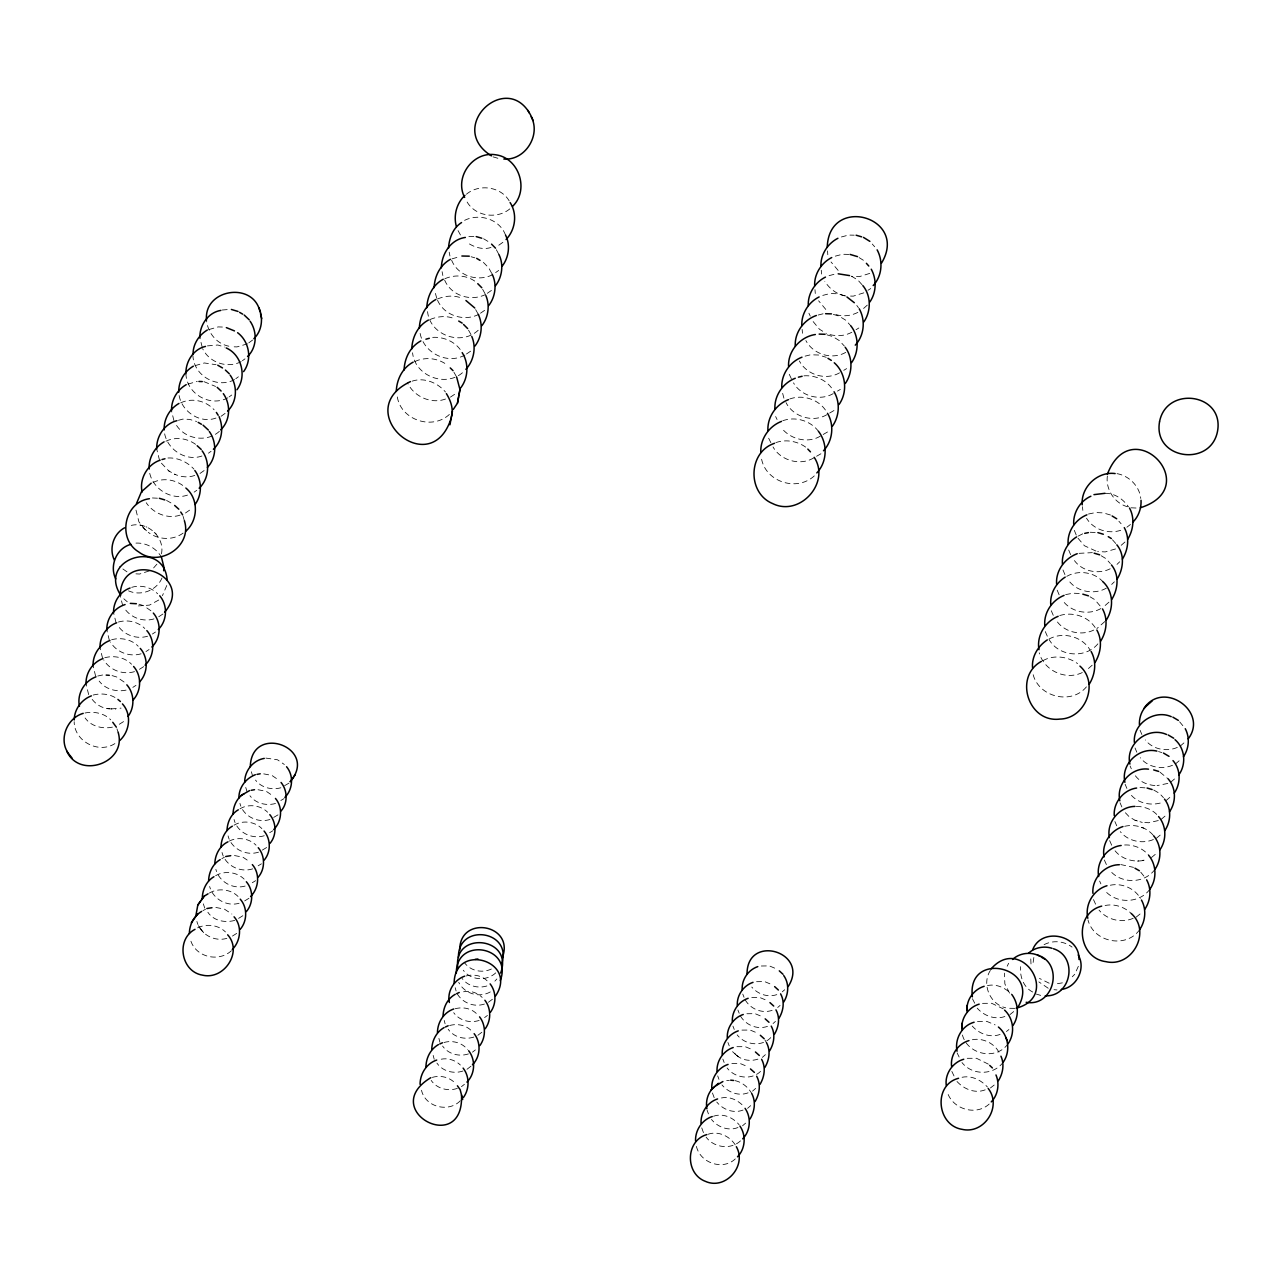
<?xml version="1.0" encoding="UTF-8"?>
<svg xmlns="http://www.w3.org/2000/svg" width="1282" height="1282" viewBox="0 0 1282 1282"><rect width="100%" height="100%" fill="white"/><g stroke="black" fill="none" stroke-linecap="round" stroke-linejoin="round"><path stroke-width="0.75" stroke-dasharray="5 3.75" d="M1107.36 476.023C1105.501 489.371 1114.539 503.201 1127.487 506.759M161.468 553.84C165.154 536.373 145.94 520.123 129.306 525.989M166.756 585.521L162.445 595.681M1078.338 966.308L1074.797 974.224L1072.297 976.756M1033.853 957.494L1032.603 966.067M990.361 970.442C981.419 984.111 989.912 1004.191 1005.729 1007.828M1007.187 966.195L1008.646 963.263M161.997 577.99C156.644 590.585 140.94 596.418 128.553 590.858M867.305 305.116L862.049 309.843M153.616 567.926L157.269 563.76M494.884 981.147L496.855 978.983M1139.618 929.706C1126.269 948.84 1093.61 942.35 1087.969 919.883M1003.309 1062.057C993.614 1075.63 972.141 1075.566 961.981 1062.554M1008.165 1043.628C996.13 1060.967 967.237 1054.701 962.301 1034.558M1149.874 889.227C1139.345 903.89 1115.596 904.002 1104.459 890.045M1154.89 869.436C1144.441 883.955 1120.837 884.147 1109.811 870.286M1124.955 542.014L1119.843 546.485M1117.007 564.384L1119.699 561.772M1111.654 584.432L1114.362 581.82M1108.946 602.187L1102.456 607.812M1104.812 621.562L1096.895 628.565M1097.857 643.868C1085.437 658.9 1058.836 656.688 1049.189 639.702M1092.184 665.198L1086.816 669.957M1086.415 686.864C1071.415 705.196 1038.724 697.152 1033.068 674.332M770.77 1037.619C761.668 1047.234 745.066 1045.038 737.166 1034.878M773.062 1023.533L775.466 1021.401M762.341 1057.394L765.402 1054.669M760.563 1071.415C751.172 1080.518 734.907 1078.098 727.102 1067.986M777.693 1007.508L780.081 1005.409M752.566 1091.126L755.643 1088.402M782.308 991.819L784.68 989.752M747.566 1108.353L750.659 1105.645M1180.129 746.188L1184.344 742.534M742.502 1125.836L745.611 1123.144M1175.338 764.056L1179.568 760.418M740.483 1140.884C730.724 1150.034 713.962 1147.775 706.11 1137.134M1170.69 782.212L1174.953 778.575M735.275 1158.912C722.567 1171.027 699.555 1162.678 696.286 1145.723M1165.979 800.641L1170.258 797.019M1161.188 819.342L1165.482 815.721M1156.332 838.316L1160.659 834.71M1151.396 857.578L1155.739 853.988M1009.96 1014.591L1013.661 1011.594M1136.156 917.143L1140.563 913.585M1006.434 1031.529L1008.902 1029.542M460.302 1100.741C448.572 1113.048 425.127 1107.007 421.506 1090.261M461.456 1086.655L464.421 1084.332M990.425 1087.969L994.207 1085.021M467.001 1069.284L471.391 1065.871M989.159 1104.058C975.746 1116.398 952.125 1109.058 947.19 1091.735M472.465 1052.169L475.366 1049.926M477.865 1035.295L482.16 1032.01M484.596 1017.587L487.432 1015.44M1126.878 527.206L1130.452 524.498M488.41 1002.268L492.625 999.095M248.756 342.887L252.586 340.067M495.717 972.894C486.679 981.403 470.702 980.474 463.283 970.234M466.44 194.223C479.5 183.134 502.432 186.771 510.092 202.556M242.426 360.707L244.99 358.832M235.84 378.671L238.404 376.796M229.141 396.891L231.721 395.016M221.049 416.313L226.241 412.564M509.835 208.87C496.743 219.815 474.084 216.257 466.344 200.569M219.366 431.345C206.739 442.867 184.993 439.293 176.179 424.823M498.794 245.215L504.916 240.872M208.453 453.187L211.065 451.328M200.024 473.443L205.296 469.741M495.621 272.585L498.682 270.438M194.127 492.144L196.771 490.301M487.336 293.29L491.951 290.069M185.473 513.008L190.794 509.323M480.494 313.209L485.125 310.02M478.202 330.259C461.119 346.3 429.903 335.131 427.563 311.622M183.086 533.104C172.958 540.683 158.215 539.898 148.311 532.383M466.472 353.992L471.151 350.819M462.433 372.758C444.998 387.725 414.839 375.722 412.564 352.79M450.431 397.116L456.745 392.901M158.728 600.024L149.433 605.12L138.408 605.921M449.373 414.439C431.778 430.88 399.487 419.438 397.1 395.273M158.728 616.77L163.327 613.741M152.398 634.029L155.475 632.026M145.972 651.56L149.065 649.541M139.45 669.332L144.113 666.336M231.385 950.731C218.389 962.846 194.72 956.949 190.377 939.337M132.831 687.376L135.956 685.373M232.459 936.068L237.571 932.831M238.596 918.377L243.676 915.188M119.306 724.266L124.034 721.301M244.67 900.926L249.686 897.817M867.962 290.277L870.75 288.562M252.298 882.721L255.615 880.686M258.163 865.799L261.448 863.812M856.056 329.698L858.86 327.984M262.329 850.094L267.201 847.162M843.764 370.322L846.617 368.623M269.669 832.675L272.874 830.752M837.483 391.106L840.351 389.408M273.691 817.403L278.482 814.583M829.662 413.044L833.973 410.528M280.838 800.481L283.995 798.638M823.172 434.486L827.515 431.97M284.62 785.658L289.299 782.949M814.278 475.894C796.154 492.641 763.543 481.054 761.188 456.36M816.586 456.264L820.945 453.764M239.958 808.862C248.355 803.542 260.599 805.16 267.601 812.211M813.669 457.93C800.305 466.151 780.578 460.575 773.03 446.937M234.013 825.207C242.49 819.903 254.798 821.474 261.849 828.573M229.254 841.104C237.699 836.681 249.237 838.348 256.031 845.175M221.866 858.636L224.414 857.225M820.288 436.168C807.74 443.764 790.129 439.325 781.459 427.803M215.648 875.702C224.382 870.446 236.833 871.84 244.125 879.099M209.351 893.041C218.164 887.801 230.68 889.115 238.035 896.438M202.957 910.621L205.553 909.242M826.794 414.727C813.028 422.948 793.238 416.874 786.026 402.628M197.62 927.831C206.482 923.457 218.293 924.835 225.456 931.934M833.204 393.638C819.935 401.41 801.074 396.186 793.51 382.853M1078.226 536.084L1082.889 533.729M114.883 743.608C98.57 754.185 74.26 741.268 74.164 721.702M839.502 372.854C825.8 380.786 806.666 374.921 799.359 360.963M1115.532 548.952L1105.212 551.917L1097.664 551.548M1066.768 576.355C1077.922 569.881 1093.899 571.804 1102.616 581.451M1110.212 568.775C1098.45 574.753 1082.296 571.419 1074.444 560.603M1106.366 588.134C1094.299 595.056 1077.088 591.996 1068.771 580.634M845.719 352.39C832.05 360.194 813.221 354.425 805.881 340.595M1100.885 608.565C1088.706 615.472 1071.432 612.363 1063.018 600.986M1048.916 639.125C1062.634 631.369 1082.056 636.241 1090.053 649.99M1093.722 630.087C1081.639 635.984 1065.31 632.539 1057.153 621.642M1042.987 660.631C1053.74 654.573 1067.778 656.448 1077.569 663.579M1082.296 672.553C1065.711 680.726 1044.045 670.646 1039.237 652.81M851.841 332.246C843.909 336.557 834.262 336.669 825.993 333.24M491.391 969.016C482.369 973.407 470.67 971.051 464.565 962.83M490.285 991.931C479.26 998.245 464.405 993.71 458.716 982.332M857.866 312.391C850.559 316.125 841.761 316.975 834.069 313.914M863.796 292.841L853.283 296.142L847.594 295.998M1177.293 747.422C1166.652 752.101 1152.518 749.377 1145.307 739.922M1172.485 765.274C1161.764 769.953 1147.566 767.181 1140.291 757.71M1167.822 783.43L1157.085 785.61M869.741 273.403L859.309 276.656L851.777 276.479M149.193 570.939L139.546 574.048L133.793 573.711M1158.287 820.56L1148.64 822.756L1141.621 822.227M1153.415 839.518C1142.262 844.325 1127.952 841.168 1120.276 831.649M1044.093 944.658C1053.019 939.994 1064.076 940.972 1072.072 947.11M1133.16 918.313C1121.574 923.457 1107.103 919.803 1099.027 910.108M153.039 482.481C163.904 477.08 177.605 479.917 186.146 488.282M464.901 355.066C446.136 365.514 421.089 351.364 419.727 330.115M414.871 361.54C425.48 356.524 438.172 358.111 447.466 365.178M165.907 441.216C175.634 436.521 187.188 438.204 195.826 444.501M227.843 397.821C210.168 407.516 186.611 393.814 185.89 373.767M478.939 314.282C463.988 322.07 443.78 315.548 437.306 299.7M180.714 402.852C191.947 397.468 205.825 400.673 214.126 409.791M430.095 319.49C438.156 316.109 447.178 315.404 455.302 319.026M234.542 379.6C216.93 389.183 193.678 375.578 192.925 355.659M485.798 294.363C470.927 302.007 450.863 295.613 444.517 279.78M187.941 384.119L197.252 381.411M437.531 298.962C445.543 295.677 454.469 294.876 462.546 298.498M241.144 361.652C227.347 368.783 209.335 362.678 202.62 348.688M195.072 365.642L204.319 362.966L216.065 364.713M492.56 274.733C477.753 282.248 457.85 275.967 451.617 260.182M247.49 343.832L236.962 346.909L230.52 346.701M444.854 278.739C455.19 274.156 467.433 275.229 476.423 282.312M985.185 1089.844C975.009 1093.867 963.663 1089.059 956.757 1081.223M209.014 329.522L218.116 326.91L224.654 327.102M452.065 258.836L460.222 256.496M464.597 220.344C479.452 212.972 499.515 219.046 505.541 235.087M490.99 247.474C482.673 250.198 473.555 247.089 466.68 242.17M222.203 310.02L229.734 309.411M207.428 345.884L217.86 345.018L224.622 347.037M708.161 1134.233C719.058 1130.436 731.141 1136.926 736.333 1146.701M737.951 1127.535C728.448 1131.301 717.696 1127.166 711.478 1119.458M841.425 236.962L848.508 235.071L854.213 235.183M178.406 420.288L182.829 419.118L189.608 419.39L196.579 421.474M215.953 418.06C198.95 424.326 179.448 409.936 178.759 392.148M835.303 256.144L842.434 254.269L850.094 254.429M713.545 1116.221C722.92 1112.968 733.016 1117.423 739.121 1124.747M743.047 1110.068C733.576 1113.737 723 1109.667 716.766 1102.055M412.163 381.155C424.134 377.084 437.611 382.677 445.495 392.036M829.085 275.63L836.265 273.771M1000.04 1034.446C990.057 1038.1 978.999 1033.725 972.221 1026.033M822.772 295.405L829.999 293.546L837.771 293.754L845.303 295.966M201.931 456.007C184.752 462.161 164.801 447.803 164.16 429.726M445.495 399.023C431.024 404.471 413.541 396.41 407.339 382.469M818.188 315.035L823.637 313.641M748.079 1092.841C738.64 1096.447 728.208 1092.424 721.974 1084.909M194.752 475.414C188.101 477.93 180.65 476.984 174.304 474.052M187.476 495.108C170.057 501.182 149.69 486.856 149.113 468.459M805.096 356.14L810.625 354.777L818.557 355.018L826.265 357.309M180.073 515.124C167.766 519.354 153.247 513.425 146.228 502.72M1004.848 1016.514C994.928 1020.039 983.951 1015.809 977.221 1008.165M789.728 398.99C803.125 394.103 819.551 399.551 826.698 412.035M782.805 420.704C795.369 416.233 810.416 420.544 818.429 431.281M757.902 1059.14C750.515 1061.56 741.621 1060.422 736.012 1054.733M131.677 587.348C140.571 584.576 151.1 587.092 157.638 593.79M775.866 442.594C786.17 438.989 797.837 441.216 806.506 447.706M1062.377 982.861L1055.102 984.063M118.393 622.042C127.431 619.366 138.119 621.658 144.77 628.484M153.952 618.902C142.799 622.379 129.803 617.411 123.841 607.331M111.614 639.766C120.7 637.138 131.469 639.333 138.2 646.224M147.558 636.225C136.325 639.67 123.216 634.798 117.239 624.59M104.723 657.762C113.89 655.198 124.739 657.265 131.533 664.22M141.084 653.804C129.754 657.217 116.534 652.442 110.54 642.09M97.72 676.031L103.089 674.893M134.514 671.64C123.088 675.037 109.755 670.358 103.73 659.861M767.453 1026.385C756.925 1030.119 744.81 1024.655 739.826 1014.895M93.137 695.052C100.397 693.161 108.682 693.77 115.236 697.6M126.069 690.117C116.438 692.232 105.236 689.267 99.179 681.095M457.353 1088.386C448.027 1091.591 436.842 1088.706 431.169 1080.406M85.029 713C93.955 711.173 104.163 713.113 110.701 719.827M111.31 708.914L121.069 708.129M1088.45 514.034L1095.709 512.544L1103.337 512.896L1110.581 515.043M772.133 1010.344C761.684 1013.966 749.617 1008.662 744.698 998.918M112.415 727.134C102.64 729.218 91.118 726.477 85.109 717.984M1120.708 530.299C1108.145 534.418 1093.466 529.626 1086.511 518.216M432.355 1077.377C440.063 1075.069 448.86 1076.96 454.661 1082.633M462.93 1071.031C453.652 1074.156 442.611 1071.319 436.922 1063.115M1079.059 553.343L1092.328 552.638M468.411 1053.932C459.18 1056.961 448.299 1054.173 442.594 1046.064M776.796 994.64C767.71 997.668 757.854 994.223 751.765 987.06M1065.646 594.608L1073.114 593.181L1080.966 593.598M1059.733 615.536C1072.97 611.514 1088.626 616.386 1095.789 628.565M443.973 1042.506C452.466 1040.006 462.273 1042.667 467.754 1049.766M473.827 1037.074C464.629 1040.023 453.908 1037.298 448.187 1029.27M280.87 787.773C271.832 790.241 261.336 787.805 255.519 780.097M275.502 803.493C266.4 805.993 255.775 803.606 249.974 795.769M269.925 819.486C257.618 823.413 242.955 816.169 239.942 803.365M449.629 1025.504C457.209 1023.389 465.815 1025.039 471.439 1030.728M479.148 1020.456C470.013 1023.34 459.437 1020.648 453.7 1012.7M264.268 835.72C251.849 839.678 237.138 832.387 234.061 819.519M258.515 852.177C246.016 856.2 231.241 848.86 228.084 835.896M455.206 1008.742C462.738 1006.707 471.279 1008.261 476.84 1013.95M484.404 1004.062C473.683 1007.668 461.696 1002.556 456.52 992.572M252.698 868.859C240.087 872.946 225.247 865.558 222.026 852.514M245.118 886.07C232.795 889.628 219.046 881.728 215.873 869.372M239.109 903.249C226.69 906.887 212.876 898.906 209.639 886.487M486.84 985.986C477.93 988.678 467.77 986.114 462.113 978.47M234.718 920.412C225.199 923.008 213.581 920.973 207.876 912.255M226.834 938.36C214.286 942.078 200.152 934.177 196.899 921.454M1160.21 803.077C1149.682 805.753 1137.262 802.981 1130.42 794.135M1124.683 826.297C1135.067 823.877 1146.941 827.307 1153.64 835.768M466.135 975.939C473.555 974.016 481.984 975.426 487.448 981.131M1115.084 850.831C1122.215 859.661 1134.73 862.866 1145.531 859.982L1142.342 860.398M1110.34 885.221C1121.702 882.817 1134.682 888.218 1140.435 898.426M1105.1 905.525C1114.362 903.489 1124.522 906.935 1131.205 913.457M463.603 991.771C470.238 990.329 477.401 992.685 482.176 997.428M761.332 966.003L769.312 965.891L776.908 969.064M1137.374 861.103L1138.704 860.943M756.588 981.692L764.617 981.595L772.261 984.784M751.781 997.604L759.857 997.524L767.565 1000.729M746.909 1013.742L755.034 1013.661L762.806 1016.898M987.477 985.586C996.595 983.534 1005.905 988.069 1011.979 994.72M441.248 1059.188C448.075 1057.826 455.382 1060.214 460.366 1065.005M741.957 1030.103L750.146 1030.055L757.966 1033.292M982.525 1003.357L991.659 1003.277L1003.293 1008.87M1014.719 1008.357L1007.187 1008.261M736.942 1046.689L745.179 1046.673L753.063 1049.926M977.493 1021.401L986.691 1021.337L995.104 1024.879M731.862 1063.531L740.147 1063.515L748.079 1066.8M972.397 1039.718C983.006 1037.619 995.056 1043.532 999.543 1053.403M726.702 1080.614L729.362 1080.325M967.205 1058.307L976.531 1058.291L988.39 1064.156M721.462 1097.953C730.195 1096.078 738.64 1100.597 744.281 1107.039M962.093 1077.281C971.644 1075.261 981.131 1080.069 987.461 1087.04M1124.618 844.982C1133.56 844.55 1142.967 848.187 1148.624 855.27M468.892 236.449L474.404 236.561M432.707 337.374C444.245 336.589 456.616 342.246 462.177 352.63M803.958 375.834C814.487 375.081 825.304 379.408 831.617 388.029M265.887 758.095L277.489 759.777L284.348 764.489M1104.94 493.314C1114.651 493.105 1123.144 499.035 1128.464 506.807M167.958 457.995C177.781 457.45 187.316 461.937 193.919 469.1M1131.028 507.8L1138.528 508.137M1090.197 532.254L1095.95 532.527M152.414 497.961L159.385 498.297M1140.002 787.517L1146.445 787.949M135.972 543.103C146.324 542.59 156.468 548.215 161.468 557.269M92.192 699.395C96.294 704.779 102.752 708.577 109.579 708.786M106.823 708.609L115.733 709.218M1135.387 775.802C1140.676 782.885 1149.746 785.77 1158.303 785.674M1136.285 806.394C1144.698 806.426 1153.367 809.759 1158.575 816.554M263.755 773.879L271.928 775.434L278.851 780.177M258.067 789.744L266.287 791.331L273.258 796.09M1120.756 864.549L1133.528 867.369M234.478 855.543L242.923 857.193L250.118 862.017M215.857 907.448L224.478 909.162L231.85 914.034M1054.012 989.688L1057.009 989.96M146.036 526.838L146.853 527.078M493.041 156.853L500.22 158.968M845.703 295.95C836.874 294.491 829.486 288.835 824.839 281.335M833.364 314.427L839.053 316.109L845.671 320.163L850.639 325.628M826.97 334.842L832.707 336.541L839.373 340.627L844.389 346.092M471.119 256.737L474.837 257.826M1117.039 473.651C1129.041 475.766 1139.538 486.198 1140.772 498.442M140.075 525.059L142.526 525.78M1095.886 551.02L1084.444 545.747L1078.034 538.264M228.869 346.204C216.402 343.752 207.604 332.503 206.514 320.099M203.934 381.651L215.584 386.443M1158.527 751.572L1161.829 752.566M1125.388 812.756L1129.41 816.987L1135.003 820.24L1142.262 822.419M1135.003 820.24L1137.422 820.961M138.969 604.239L143.504 605.617L151.26 611.017M112.079 675.598L116.742 677.008L124.755 682.489M1049.173 983.214L1039.43 978.406M1036.369 994.095L1040.696 995.393M735.035 1080.63C742.102 1082.168 748.223 1087.216 751.701 1093.45M1141.317 827.355L1143.816 828.124M166.564 500.445L173.262 504.211M126.982 571.836L119.53 566.628M1048.211 988.246L1038.869 981.9M161.436 463.187L168.679 470.863L175.153 474.516M168.679 470.863L169.577 471.391M1153.784 790.033L1159.425 793.35L1163.447 797.628M1160.066 772.229L1168.255 778.975M1032.683 992.028C1023.517 987.38 1019.623 976.467 1020.616 966.676M1090.004 596.771L1094.748 599.623L1101.446 607.492M483.602 238.773L490.237 242.763M1101.222 555.763L1105.885 558.583L1110.372 563.567M822.74 331.253L819.502 329.266L812.291 320.548M851.456 276.143L857.962 280.165L862.834 285.598M859.132 257.618L863.972 260.631M123.825 598.79L127.287 601.803M154.225 532.318L156.228 534.065M135.988 510.108L138.905 521.822L145.138 529.562M738.32 1056.785L732.166 1051.32L735.515 1054.301M142.783 527.479L149.161 533.136M483.378 262.393L488.698 267.81L492.112 274.092M1140.756 872.193L1145.595 878.25M1179.632 721.814L1184.247 727.359M825.768 309.411L818.605 300.789M838.14 270.406L831.057 261.993M1112.456 539.77L1115.773 543.504M1118.898 521.261L1121.093 523.729M872.273 244.061L874.677 246.769M198.341 925.684L201.338 929.642M201.514 929.867L203.646 932.687M856.793 305.453L858.427 307.68M764.937 1040.023L766.46 1042.587M453.94 372.261L456.648 377.036M468.523 330.147L471.167 334.89M475.638 309.571L478.25 314.314M482.641 289.315L485.237 294.043M458.059 230.6L460.607 235.279M496.342 249.734L498.874 254.445M1009.575 993.133L1004.864 983.919L1004.415 973.134M972.445 998.742L975.121 1004.03M768.671 438.22L770.835 442.659M957.125 1052.875L959.128 1057.025M775.642 416.57L777.068 419.518M783.911 398.205L782.148 391.411M951.853 1071.448L954.545 1077.072M789.263 374.28L791.347 378.687M808.926 313.225L810.272 316.157M1093.514 899.627L1096.078 905.268M1099.619 881.071L1100.885 883.891M1104.363 859.998L1106.863 865.638M1109.667 840.639L1112.151 846.264M1114.891 821.554L1116.734 825.768M1120.035 802.756L1121.862 806.971M1045.311 631.609L1048.179 638.244M1051.288 610.745L1053.419 615.713M1125.115 784.247L1126.91 788.446M1057.185 590.185L1059.285 595.152M1130.115 765.979L1131.301 768.783M1135.051 747.999L1136.797 752.181M1062.986 569.961L1065.054 574.913M1140.099 730.291L1141.845 734.474M1068.691 550.026L1070.742 554.978M1074.332 530.379L1076.351 535.331M742.775 994.095L744.057 997.316M737.903 1009.992L739.185 1013.261M732.951 1026.129L734.249 1029.446M727.936 1042.49L729.234 1045.84M436.745 298.241L434.886 291.495M722.856 1059.076L724.138 1062.49M717.696 1075.902L718.978 1079.364M712.455 1092.985L714.394 1098.241M707.135 1110.308L708.433 1113.866M701.751 1127.888L703.69 1133.304M88.65 694.588L86.038 683.979M95.653 676.287L93.073 665.775M116.934 728.833L118.088 732.15M102.576 658.259L100.012 647.827M109.387 640.487L106.839 630.151M203.309 903.842L204.751 908.073M116.101 622.988L113.569 612.732M122.719 605.729L120.204 595.553M245.743 787.436L247.041 791.635M251.352 771.78L252.618 775.979M159.545 460.366L156.692 448.956M183.086 516.374L184.4 520.78M173.903 420.576L171.516 410.801M202.219 347.246L199.864 337.823M455.222 987.733L456.088 990.954M433.188 1055.423L434.197 1059.269M444.229 1020.456L445.094 1023.773M438.909 1038.388L439.902 1042.234M442.098 271.688L442.851 275.518M449.197 252.185L449.934 255.999M1082.441 506.694L1082.841 510.364M802.147 329.426L802.468 333.272M814.983 289.668L815.288 293.482M821.265 270.23L821.554 274.044M827.531 250.903L827.803 254.717M1030.984 963.936L1030.696 956.869"/><path stroke-width="1.5" d="M1068.13 544.321C1067.105 531.806 1075.245 519.466 1086.912 514.835M1073.739 524.787C1072.842 513.024 1079.957 501.006 1090.87 496.23M1082.232 504.852C1080.63 487.336 1097.616 471.103 1115.148 473.571M827.243 247.089C829.069 194.111 909.162 217.347 881.519 263.098M1092.905 893.282C1091.719 878.635 1104.635 864.741 1119.346 864.725M820.961 266.416C820.288 254.798 827.723 243.452 837.915 238.276M814.679 285.838C814.022 274.172 821.442 262.698 831.746 257.538M1114.25 815.608C1113.241 802.596 1123.705 789.712 1136.621 788.045M808.301 305.565C807.66 293.818 815.064 282.248 825.48 277.088M801.827 325.596C801.202 313.786 808.589 302.087 819.134 296.943M795.257 345.932C794.552 332.583 803.83 319.779 816.378 315.484M1134.362 742.39C1132.807 723.753 1154.217 709.09 1171.251 716.67M1141.028 500.268C1141.477 508.025 1138.608 516.374 1133.128 521.87M788.574 366.588C787.709 351.076 800.176 336.813 815.352 334.506M1139.426 724.779C1139.057 717.311 1141.958 709.186 1148.063 704.619M781.796 387.565C781.139 374.488 789.824 361.796 801.987 357.181M774.905 408.878C774.232 395.657 782.998 382.917 795.273 378.254M747.053 974.048C746.845 932.992 810.304 952.077 788.206 986.515M767.918 430.528C767.229 417.179 776.059 404.391 788.43 399.647M742.198 989.608C741.541 979.576 748.303 969.801 757.79 966.612M737.31 1005.521C736.653 995.409 743.448 985.538 753.015 982.349M760.803 452.514C760.114 439.037 769.008 426.185 781.491 421.393M732.342 1021.642C731.702 1011.466 738.528 1001.498 748.159 998.293M727.311 1038.003C726.67 1027.747 733.528 1017.684 743.256 1014.479M722.215 1054.589C721.574 1044.269 728.464 1034.109 738.272 1030.872M74.244 719.907C74.276 709.379 81.567 699.507 91.391 695.87M717.039 1071.415C716.414 1061.015 723.336 1050.759 733.208 1047.522M711.782 1088.498C711.157 1078.018 718.128 1067.65 728.08 1064.413M701.046 1123.401C700.453 1112.776 707.456 1102.151 717.6 1098.93M86.038 683.979C85.557 673.018 92.657 662.249 103.009 658.547M695.565 1141.236C694.988 1130.548 701.975 1119.763 712.247 1116.558M93.073 665.775C92.608 654.894 99.611 644.173 109.915 640.519M100.012 647.827C99.563 637.042 106.486 626.353 116.726 622.764M106.839 630.151C106.31 618.741 114.178 607.86 125.075 604.559M113.569 612.732C113.153 602.123 119.915 591.515 130.043 588.037M120.204 595.553C121.181 546.949 196.434 575.522 164.577 612.267M149.113 468.459C148.712 457.626 154.705 447.21 164.096 441.841M156.692 448.956C156.228 436.457 164.529 423.701 176.932 420.688M164.16 429.726C163.792 419.006 169.673 408.766 178.951 403.445M171.516 410.801C171.163 400.128 176.996 389.984 186.21 384.664M163.679 570.762L163.952 567.221L161.468 557.269M178.759 392.148C178.422 381.539 184.207 371.476 193.358 366.171M185.89 373.767C185.521 361.732 193.39 349.089 205.505 346.428M193.069 354.056C192.989 344.105 198.918 335.035 207.331 330.019M199.864 337.823C199.447 325.308 208.117 312.407 220.873 310.404M206.514 320.099C203.566 288.867 253.596 281.159 259.99 311.814M189.351 933.472C189.464 924.707 193.919 915.749 201.643 911.422M195.874 915.685L197.813 905.028L200.601 901.134M258.98 307.872C263.371 318.032 262.121 330.884 253.852 338.704M202.284 898.153C202.428 889.708 206.546 881.006 213.934 876.728M208.613 880.862C208.774 872.497 212.796 863.844 220.167 859.645M214.831 863.828C214.975 854.87 219.703 845.703 227.988 841.809M220.985 847.049C221.161 838.845 225.055 830.255 232.346 826.185M227.026 830.496C227.235 822.371 231.048 813.814 238.324 809.807M233.004 814.182C233.212 806.138 236.946 797.612 244.189 793.67M238.885 798.109C238.789 787.597 245.711 778.43 255.342 774.697M244.686 782.244C244.558 770.883 253.051 760.29 264.268 758.399M250.278 766.652C251.609 722.872 319.026 747.727 290.357 781.491M461.52 1095.004C464.084 1156.877 377.405 1109.795 430.816 1077.681M454.116 983.214C454.757 941.661 518.777 961.035 495.637 995.842M458.427 957.462C457.738 922.559 512.656 930.315 501.759 963.503M456.328 973.07C455.927 936.293 513.377 946.26 500.268 980.666M459.741 950.154C459.373 914.499 515.076 924.242 502.352 957.558M443.075 1015.937C443.3 1007.203 447.466 998.662 455.254 994.287M437.45 1032.651C437.515 1022.315 443.796 1012.379 453.748 1008.982M425.928 1066.832C426.153 1057.842 430.464 1049.141 438.412 1044.59M431.73 1049.621C431.954 1040.712 436.217 1032.074 444.101 1027.571M420.047 1084.3C420.143 1073.739 426.505 1063.483 436.713 1060.054M396.266 391.411C396.715 379.536 402.404 367.854 413.173 362.133M404.07 370.017C404.535 358.207 410.176 346.621 420.881 340.916M411.762 348.944C412.227 337.214 417.82 325.724 428.444 320.035M419.326 328.208C419.791 316.542 425.352 305.148 435.896 299.475M426.778 307.776C427.259 296.19 432.771 284.892 443.235 279.236M434.117 287.665C434.598 276.143 440.079 264.957 450.463 259.301M441.345 267.858C441.633 253.9 450.703 239.478 465.35 237.442M448.476 248.355C449.165 238.404 452.786 228.132 461.552 222.555M458.86 395.625L459.95 389.552L456.648 377.036M451.344 417.211C453.812 409.15 450.687 400.529 446.392 393.638M453.203 409.519L457.466 403.205L458.619 396.763M410.448 381.603C348.976 410.641 430.512 483.026 451.152 418.252M449.95 424.807L452.466 411.041M457.466 403.205L459.95 389.552M500.637 973.07C514.242 936.677 451.841 930.299 457.914 968.535M136.421 503.666L141.469 491.743L151.18 483.17M967.157 1010.585C965.987 999.88 974.032 989.303 984.159 986.307M962.109 1029.686C960.442 1018.549 968.535 1007.219 979.176 1004.143M1107.392 474.212C1131.782 410.464 1205.32 487.176 1140.323 507.768M749.986 1119.074C754.649 1111.35 756.076 1101.639 751.701 1093.45M759.938 1084.476C764.521 1076.896 765.947 1067.313 761.604 1059.285M755.002 1101.655C759.617 1094.011 761.043 1084.348 756.684 1076.239M769.617 1050.855C774.104 1043.42 775.562 1033.965 771.235 1026.113M764.809 1067.537C769.344 1060.038 770.786 1050.519 766.46 1042.587M779.023 1018.18C783.43 1010.873 784.888 1001.546 780.594 993.854M774.344 1034.398C778.799 1027.026 780.257 1017.636 775.947 1009.863M783.623 1002.171C788.702 994.127 789.359 983.47 783.719 975.522M1127.631 539.385C1133.464 529.979 1134.907 518.04 1129.522 508.073M1122.391 559.16C1128.256 549.69 1129.73 537.639 1124.282 527.623M1117.055 579.208C1123.497 568.952 1124.939 554.577 1116.846 544.834M1111.654 599.591C1118.16 589.239 1119.555 574.785 1111.43 564.929M1106.174 620.264C1114.01 608.405 1113.609 591.258 1102.616 581.451M1100.597 641.272C1106.638 631.593 1108.177 619.142 1102.52 608.918M714.475 1086.799C708.081 1091.815 705.388 1100.934 706.911 1108.802M1094.94 662.602C1101.014 652.858 1102.584 640.311 1096.863 630.039M1089.187 684.284C1095.309 674.476 1096.895 661.816 1091.126 651.48M1032.635 949.866C1041.401 926.614 1079.941 934.818 1078.995 959.481M1017.668 1007.604C1042.667 967.333 966.58 949.209 972.365 996.803M1012.956 1025.488C1019.334 1016.145 1018.501 1003.726 1011.979 994.72M1008.165 1043.628C1015.232 1033.372 1013.661 1018.565 1004.591 1010.12M1003.309 1062.057C1010.841 1051.192 1008.517 1035.375 998.406 1027.026M998.374 1080.742C1002.973 1073.579 1004.559 1064.012 1000.938 1056.192M1188.19 738.913C1209.022 711.606 1163.255 679.877 1144.137 708.145M1183.462 756.717C1189.039 748.512 1189.984 737.535 1185.257 728.705M1178.863 774.825C1186.491 764.12 1185.049 748.335 1175.017 739.666M1174.216 793.189C1180.93 783.526 1180.93 769.553 1172.982 760.595M1169.488 811.827C1176.283 802.083 1176.203 788.029 1168.255 778.975M1164.697 830.752C1171.107 821.458 1171.62 808.125 1164.473 799.087M1159.825 849.95C1166.78 840.031 1166.556 825.816 1158.575 816.554M1154.89 869.436C1161.909 859.437 1161.604 845.142 1153.64 835.768M1149.874 889.227C1156.989 879.132 1156.588 864.757 1148.624 855.27M1144.778 909.307C1150.675 900.733 1151.717 889.019 1146.637 879.837M1139.618 929.706C1145.531 921.085 1146.605 909.275 1141.461 900.044M463.395 1097.536C469.613 1088.963 469.693 1076.431 463.106 1068.098M479.869 1045.583C485.974 1037.218 485.958 1025.007 479.564 1016.85M832.563 425.993C839.454 416.057 840.255 402.163 834.053 391.747M839.005 404.535C848.043 391.875 845.96 373.062 834.262 362.774M485.205 1028.773C491.262 1020.456 491.23 1008.357 484.884 1000.248M490.461 1012.187C496.487 1003.95 496.422 991.931 490.141 983.887M845.351 383.414C852.69 372.886 852.963 357.646 845.207 347.278M243.58 371.636C252.426 359.761 249.381 341.477 237.603 332.711M851.601 362.614C859.164 351.781 859.084 335.948 850.639 325.628M236.946 389.776C247.057 376.363 241.657 354.729 226.193 347.935M863.796 321.974C871.199 311.366 871.247 295.645 862.834 285.598M869.757 302.103C876.487 292.6 876.808 279.3 871.263 269.204M195.024 504.531C202.332 494.692 202.043 480.285 194.848 470.526M128.056 716.414C134.898 707.279 134.466 693.338 126.822 684.812M502.175 266.159C508.81 257.618 510.589 244.846 505.541 235.087M495.509 285.71C502.191 277.104 503.89 264.284 498.874 254.445M488.714 305.565C495.493 296.895 497.096 284.027 492.112 274.092M481.84 325.708C488.314 317.439 490.109 305.212 485.83 295.517M474.837 346.172C481.76 337.406 483.186 324.41 478.25 314.314M460.526 388.077C468.347 378.206 469.052 363.271 462.177 352.63M240.295 929.194C247.41 920.989 247.522 907.336 240.247 899.163M246.384 911.55C253.467 903.409 253.483 889.884 246.336 881.76M258.307 877.032C265.31 869.004 265.166 855.751 258.243 847.706M264.14 860.142C271.111 852.177 270.887 839.053 264.076 831.04M269.893 843.492C276.816 835.592 276.527 822.595 269.813 814.631M281.143 810.897C288.001 803.109 287.569 790.353 281.062 782.469M201.514 899.884L204.159 896.182L208.053 893.826M197.716 913.826L191.322 922.736M197.813 905.028L204.159 896.182M290.181 781.716L291.959 779.264M292.44 778.559L295.229 774.681M284.876 797.404C292.921 789.359 293.899 775.546 286.559 766.732M273.771 829.534C281.912 821.393 283.002 807.323 275.47 798.43M250.583 896.599C258.9 888.25 260.262 873.651 252.33 864.613M232.298 949.513C240.76 941.02 242.33 925.989 234.077 916.822M465.879 369.328C473.875 360.707 476.471 347.262 471.76 336.413M873.186 285.549C882.096 276.111 883.266 261.015 877.128 249.846M119.643 740.643C129.803 731.445 131.95 714.298 122.447 703.914M132.815 700.293C141.517 691.351 141.901 675.806 133.6 666.48M855.254 345.146C864.308 335.564 865.654 320.115 859.244 308.802M506.07 239.494C515.412 229.911 517.591 213.87 510.092 202.556M139.482 682.024C148.151 673.114 148.472 657.698 140.267 648.42M145.09 665.166C154.433 656.304 155.378 640.327 146.853 630.616M151.885 647.025C160.955 638.228 161.596 622.587 153.327 613.068M512.512 206.402C529.498 190.265 519.274 158.023 495.926 154.834C473.202 150.779 453.988 177.076 464.645 197.428M158.279 629.526C167.301 620.776 167.878 605.264 159.721 595.777M823.493 450.767C832.771 440.928 834.454 424.871 827.515 413.317M816.826 472.914C827.419 461.76 827.803 443.3 818.429 431.281M185.762 531.261C198.197 520.524 198.822 498.986 186.146 488.282M464.933 195.329C456.584 203.133 453.299 215.584 456.36 226.513M199.143 488.202C209.319 478.715 210.248 461.873 202.139 450.863M207.364 467.433C216.658 457.962 216.914 442.002 209.303 431.505M213.405 449.261C222.315 440.992 223.693 427.515 219.094 416.682M220.712 429.855C230.472 420.56 230.968 404.343 223.324 393.654M227.571 411.105C237.282 401.875 237.715 385.802 230.167 375.161M247.554 356.508C257.121 347.454 257.361 331.75 250.134 321.269M472.417 1064.797C480.654 1056.769 481.183 1042.603 474.148 1033.677M466.92 1082.104C475.205 1074.028 475.75 1059.733 468.667 1050.759M991.258 1101.895C998.037 1095.036 999.768 1083.627 995.97 1074.957M991.066 968.968C1020.953 934.193 1061.64 996.37 1016.177 1008.197M737.503 1156.813C745.387 1148.896 746.364 1135.211 739.906 1126.045M742.695 1138.833C750.515 1130.996 751.46 1117.423 745.066 1108.337M1148.993 703.786L1152.181 700.917M715.324 1086.046L722.888 1081.543M710.901 1090.021L718.369 1083.306M1012.556 959.465C1019.478 952.927 1031.113 951.388 1039.462 956.084M1028.645 953.151C1034.638 947.398 1044.205 945.747 1052.009 948.295M1041.369 661.4C1013.597 676.463 1028.068 723.08 1059.861 719.09C1085.421 718.657 1099.475 683.258 1079.925 666.095M1047.314 639.894C1038.019 645.92 1031.449 656.785 1032.571 668.018M1065.198 577.124C1055.951 582.909 1049.782 593.79 1050.759 604.751M1076.672 536.87C1067.473 542.51 1061.544 553.391 1062.425 564.16M124.594 527.799C113.297 533.841 108.842 548.664 114.354 560.106M195.008 929.338C175.65 939.369 180.874 971.596 202.396 975.121C224.078 980.442 243.067 951.789 227.667 934.802M249.573 790.593L240.936 795.529M774.52 443.3C747.903 452.049 747.069 493.169 772.677 503.586C799.744 517.111 830.88 482.657 814.198 457.321M1077.233 553.712C1064.797 558.279 1055.439 570.923 1056.64 584.304M1064.076 595.393C1052.185 600.12 1043.628 612.684 1044.798 625.504M1058.147 616.322C1045.102 621.433 1036.449 635.808 1038.981 649.702M83.218 713.369C66.263 718.192 57.674 741.397 69.693 755.018M96.006 676.832C84.356 680.982 76.728 694.139 79.468 706.302M464.693 976.163C454.181 979.769 446.809 991.547 449.389 1002.476M456.584 993.678L459.26 992.46M445.463 1026.978L448.155 1025.76M439.774 1043.981L442.482 1042.779M1122.968 826.553C1110.516 830.48 1101.478 843.828 1104.058 856.937M1106.975 885.734C1093.482 889.692 1084.668 904.499 1087.809 918.281M1101.703 906.118C1073.306 913.409 1077.377 957.942 1105.853 961.644C1132.214 967.942 1151.813 931.629 1131.205 913.457M130.908 544.321C116.518 548.151 109.178 565.779 115.749 578.951M974.112 1022.235C961.901 1025.6 954.513 1039.045 957.045 1051.24M706.847 1134.586C685.485 1140.579 684.86 1173.687 705.437 1181.363C725.564 1190.465 747.278 1165.707 736.333 1146.701M968.968 1040.599C958.071 1043.628 949.978 1055.294 951.629 1066.56M963.744 1059.253C952.718 1062.233 944.626 1074.076 946.276 1085.421M958.583 1078.274C932.879 1084.844 936.725 1125.388 962.141 1129.346C984.32 1134.554 1002.332 1106.414 988.182 1088.434M160.154 460.19C147.382 464.292 139.081 479.067 142.126 492.128M425.896 339.201L429.31 338.288M161.981 459.533L164.961 458.764M149.401 498.714C124.082 502.047 117.047 539.017 138.728 551.949C159.385 567.83 192.621 546.196 184.4 520.78M798.398 377.18L802.115 376.283M1061.304 989.448C1076.784 987.589 1086.174 968.343 1078.194 955.01M1093.947 494.644L1104.94 493.314M1084.716 533.36L1088.37 532.623M256.977 774.392L260.246 773.783M251.224 790.305L254.509 789.696M225.696 856.52L230.744 855.671M206.851 908.537L211.979 907.72M1134.955 806.394C1119.426 806.602 1106.302 822.275 1109.347 837.611M1121.173 845.479C1106.815 847.098 1095.87 862.385 1098.674 876.535M475.077 959.385L477.946 958.984M1045.231 995.81C1071.544 997.156 1078.434 956.58 1053.435 948.728M503.81 159.016C525.059 160.827 541.116 135.203 531.197 116.774M461.873 256.015L469.276 256.176M838.188 273.803L849.581 275.598M825.592 313.705L831.457 313.866M819.15 334.105L825.063 334.281M198.934 381.459L202.268 381.587M130.315 603.373L136.373 603.726M106.198 675.101L109.307 675.31M1156.877 751.092C1139.009 746.797 1120.692 764.296 1124.891 782.308M1148.496 769.168C1131.541 766.796 1115.933 784.199 1119.827 800.801M1026.177 1002.3C1053.932 1007.348 1064.541 963.551 1037.555 955.01M730.692 1080.181L733.592 1080.47M856.12 235.215L861.648 236.85M850.094 254.429L857.514 256.624M476.231 236.593L481.76 238.228M1097.873 532.607L1103.337 534.241M1094.155 553.183L1099.668 554.818M231.369 309.459L238.035 311.446M226.337 327.615L234.494 330.916M1082.825 594.159L1088.418 595.826M1166.572 734.49C1148.031 726.061 1125.131 744.121 1129.891 764.088M1153.672 769.921L1158.672 771.411M1147.086 788.029L1152.117 789.536M159.385 498.297L164.769 499.916M1041.272 957.109L1044.574 958.968M198.197 422.387L201.434 424.246M217.764 365.226L222.507 367.95M1134.987 868.218L1139.361 870.75M239.574 312.343L242.667 314.138M1163.479 753.063L1169.024 756.348M1168.206 734.987L1173.719 738.24M458.732 321.061L462.177 323.096M1172.87 717.151L1178.35 720.404M465.943 300.517L474.773 308M476.68 258.371L480.029 260.374M827.948 358.335L831.313 360.386M491.423 155.875C443.748 125.956 511.454 65.703 533.088 120.508M1108.257 536.661L1111.334 538.536M1112.119 515.973L1116.702 518.777M846.937 296.975L854.325 302.728M863.491 237.394L869.885 241.369M66.744 751.124C79.628 779.841 127.495 762.389 118.088 732.15M117.928 699.427L120.38 701.51M750.467 1068.932L754.377 1072.409M755.435 1051.993L759.313 1055.455M174.656 505.461L178.807 509.194M760.338 1035.295L764.184 1038.757M765.178 1018.837L768.992 1022.283M769.937 1002.604L773.719 1006.049M774.632 986.611L778.382 990.041M779.28 970.843L782.998 974.256M197.172 445.735L201.21 449.437M203.053 425.159L208.389 430.079M217.187 387.356L221.113 391.026M225.392 370.081L229.286 373.751M989.72 1065.422L992.396 1067.938M244.205 315.035L249.269 319.859M450.254 367.918L453.043 370.674M463.539 324.458L467.642 328.561M477.769 283.675L481.792 287.745M491.551 244.125L495.509 248.163M807.82 449.101L810.464 451.873M866.392 263.323L868.795 266.031M70.414 755.963L72.369 758.543M112.768 722.295L116.358 727.182M457.402 1085.79L460.158 1089.668L462.69 1099.539M120.748 595.233C96.679 558.567 164.048 537.959 167.189 580.185M180.73 512.047L182.637 514.915M216.37 412.435L218.18 415.272M1005.857 1037.699L1007.251 1040.455M527.96 110.412L529.274 112.992M260.454 313.657L261.736 318.625M966.965 1005.441L967.221 1011.642M961.853 1023.389L962.061 1028.533M1159.537 421.81C1152.871 459.549 1210.705 467.626 1217.531 431.233C1224.422 393.35 1166.348 385.353 1159.537 421.81"/></g></svg>
